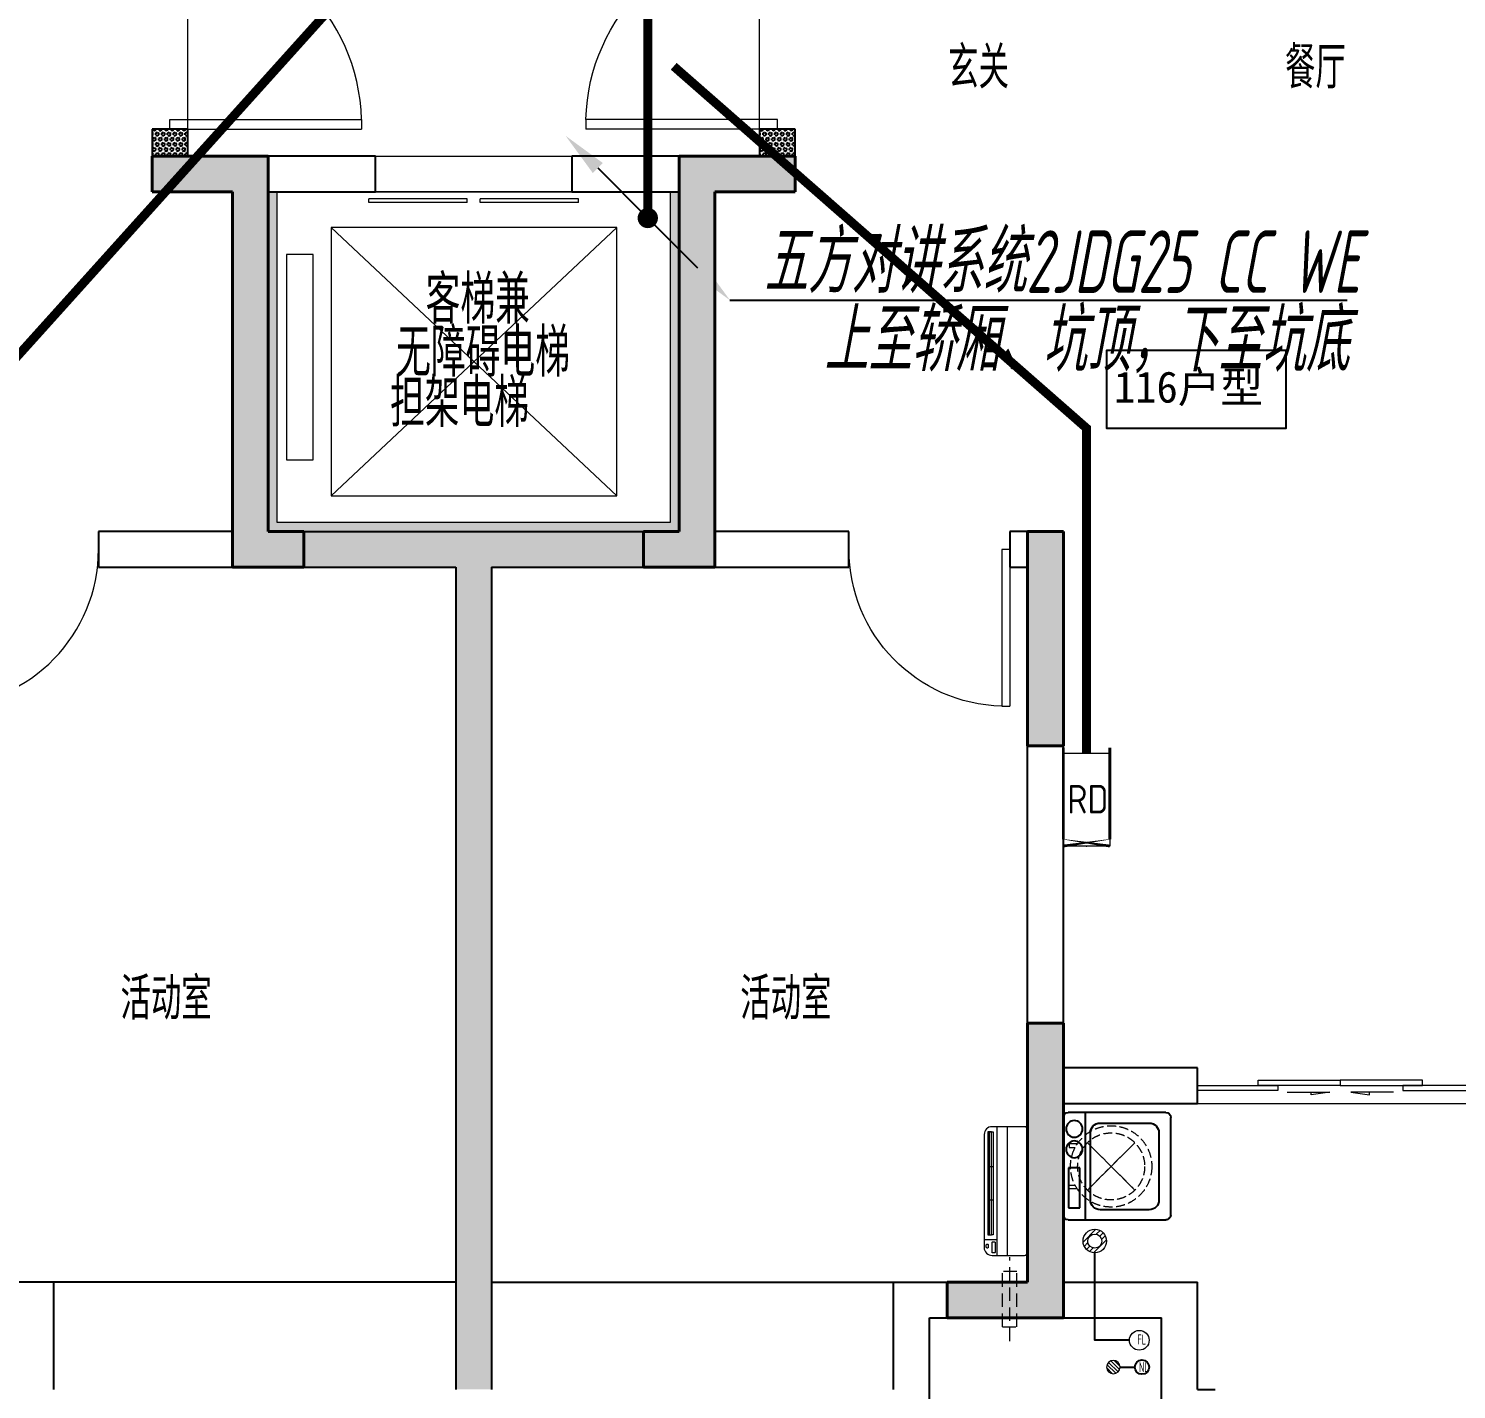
# Model space of a CAD drawing. Extents: x 3753737 to 4713801, y -857380 to 24339.
# Drawn here: x 4075922 to 4083913, y -741510 to -733897 of the extents above; entities that cross this region are included whole.
import ezdxf
from ezdxf.enums import TextEntityAlignment as Align

# ---------------------------------------------------------------- set-up
doc = ezdxf.new("R2010")
doc.units = 0
doc.header["$LTSCALE"] = 1000
doc.header["$MEASUREMENT"] = 0
for name, pattern in [('$1$DASH', [0.35, 0.25, -0.1]), ('DASH', [0.35, 0.25, -0.1]), ('HIDDEN', [0.375, 0.25, -0.125])]:
    doc.linetypes.add(name, pattern=pattern)
doc.layers.get('0').update_dxf_attribs({"linetype": 'CONTINUOUS'})
for name, color, linetype in [('!!电气', 1, 'CONTINUOUS'), ('3.5方案汇报，与郭总、侯月琴确定户型_t8$0$2020.03.04 -1安徽标准化洋房户型(UA）_t8_t8$0$看线', 154, 'CONTINUOUS'), ('DIM-照明', 7, 'CONTINUOUS'), ('LVTRY', 252, 'CONTINUOUS'), ('LWIRE', 4, 'CONTINUOUS'), ('VPIPE-凝结', 150, 'CONTINUOUS'), ('WALL', 252, 'CONTINUOUS'), ('WIRE-安防', 4, 'CONTINUOUS'), ('WIRE-综合布线', 5, 'DASH'), ('保温', 6, 'CONTINUOUS')]:
    doc.layers.add(name, color=color, linetype=linetype)
for name, color, linetype, lineweight in [('3.5方案汇报，与郭总、侯月琴确定户型_t8$0$STAIR', 2, 'CONTINUOUS', 18), ('COLUMN', 252, 'CONTINUOUS', 40), ('EQUIP-消防', 3, 'CONTINUOUS', 20), ('EQUIP_地漏', 7, 'CONTINUOUS', 18), ('PUB_HATCH', 8, 'CONTINUOUS', 9), ('PUB_TEXT', 7, 'CONTINUOUS', 20), ('VPIPE-废水', 31, 'TG_F', 18), ('WINDOW', 146, 'CONTINUOUS', 20), ('填充', 251, 'CONTINUOUS', 5), ('平面-空调室内机', 176, 'CONTINUOUS', 9), ('平面-空调预留孔', 252, 'CONTINUOUS', 15), ('粉刷', 251, 'CONTINUOUS', 9)]:
    doc.layers.add(name, color=color, linetype=linetype, lineweight=lineweight)
doc.styles.add('HZTXT', font='gbeitc.shx', dxfattribs={"width": 0.8, "height": 400, "bigfont": 'hztxt.shx'})
doc.styles.get("Standard").update_dxf_attribs({"font": 'gbenor.shx', "bigfont": 'gbcbig.shx'})
doc.styles.add('TG_LINETYPE', font='SIMPLEX', dxfattribs={"width": 0.8, "height": 3, "bigfont": 'HZTXT'})
doc.styles.add('黑体', font='simhei.ttf')
doc.linetypes.add('TG_F', pattern='A,2,-0.3,["F",TG_LINETYPE,S=0.1,R=0,X=-0.23,Y=-0.15],0', length=2.3)
pattern_1 = [(90, (0, 0), (-16.49778, 1e-15), [9.525, -19.05]), (210, (0, 0), (8.24889, -14.2874966), [9.525, -19.05]), (150, (6e-16, 9.525), (-8.24889, -14.2874966), [9.525, -19.05])]

# ---------------------------------------------------------------- blocks, each defined once
blk = doc.blocks.new('GFDGFSDFGD')
at = {"layer": 'PUB_HATCH'}
for points in [[(456966.6, 370823.7), (456316.6, 370823.7), (456316.6, 370623.7), (456766.6, 370623.7), (456766.6, 368523.7), (457166.6, 368523.7), (457166.6, 368723.7), (456966.6, 368723.7)], [(459266.6, 370823.7), (459266.6, 368723.7), (459066.6, 368723.7), (459066.6, 368523.7), (459466.6, 368523.7), (459466.6, 370623.7), (459916.6, 370623.7), (459916.6, 370823.7)], [(461416.6, 368723.7), (461216.6, 368723.7), (461216.6, 367523.7), (461416.6, 367523.7)], [(460766.6, 364323.7), (461416.6, 364323.7), (461416.6, 365973.7), (461216.6, 365973.7), (461216.6, 364523.7), (460766.6, 364523.7)]]:
    blk.add_hatch(color=256, dxfattribs=at).paths.add_polyline_path(points)
at = {"layer": 'COLUMN', "color": 252}
for p, q in [((456966.6, 370823.7), (456316.6, 370823.7)), ((456316.6, 370823.7), (456316.6, 370623.7)), ((456966.6, 368723.7), (456966.6, 370823.7)), ((459266.6, 370823.7), (459266.6, 368723.7)), ((459916.6, 370823.7), (459266.6, 370823.7)), ((459916.6, 370623.7), (459916.6, 370823.7)), ((456316.6, 370623.7), (456766.6, 370623.7)), ((456766.6, 370623.7), (456766.6, 368523.7)), ((459466.6, 368523.7), (459466.6, 370623.7)), ((459466.6, 370623.7), (459916.6, 370623.7)), ((457166.6, 368723.7), (456966.6, 368723.7)), ((457166.6, 368523.7), (457166.6, 368723.7)), ((459266.6, 368723.7), (459066.6, 368723.7)), ((459066.6, 368723.7), (459066.6, 368523.7)), ((461416.6, 368723.7), (461216.6, 368723.7)), ((461216.6, 368723.7), (461216.6, 367523.7)), ((461416.6, 367523.7), (461416.6, 368723.7)), ((456766.6, 368523.7), (457166.6, 368523.7)), ((459066.6, 368523.7), (459466.6, 368523.7)), ((461216.6, 367523.7), (461416.6, 367523.7)), ((461416.6, 365973.7), (461216.6, 365973.7)), ((461216.6, 365973.7), (461216.6, 364523.7)), ((461416.6, 364323.7), (461416.6, 365973.7)), ((461216.6, 364523.7), (460766.6, 364523.7)), ((460766.6, 364523.7), (460766.6, 364323.7)), ((460766.6, 364323.7), (461416.6, 364323.7))]:
    blk.add_line(p, q, dxfattribs=at)
blk = doc.blocks.new('GDFGDGRD')
at = {"layer": '保温', "linetype": 'Continuous', "ltscale": 10}
h = blk.add_hatch(dxfattribs=at)
h.set_pattern_fill('HEX', color=251, scale=10, angle=90, style=0)
h.set_pattern_definition(pattern_1)
h.paths.add_polyline_path([(431316.6, 370823.7), (431516.6, 370823.7), (431516.7, 370973.7), (431316.7, 370973.7)])
h = blk.add_hatch(dxfattribs=at)
h.set_pattern_fill('HEX', color=251, scale=10, angle=90, style=0)
h.set_pattern_definition(pattern_1)
h.paths.add_polyline_path([(434916.6, 370823.7), (434716.6, 370823.7), (434716.5, 370973.7), (434916.5, 370973.7)])
h = blk.add_hatch(dxfattribs=at)
h.set_pattern_fill('HEX', color=251, scale=10, angle=90, style=0)
h.set_pattern_definition([(90, (-70765.891, -151624.736), (-16.49778, 1e-15), [9.525, -19.05]), (210, (-70765.891, -151624.736), (8.24889, -14.2874966), [9.525, -19.05]), (150, (-70765.891, -151615.211), (-8.24889, -14.2874966), [9.525, -19.05])])
h.paths.add_polyline_path([(434066.6, 368523.7), (434066.6, 368723.7), (432166.6, 368723.7), (432166.6, 368523.7)])
h = blk.add_hatch(dxfattribs=at)
h.set_pattern_fill('HEX', color=251, scale=10, angle=90, style=0)
h.set_pattern_definition([(90, (-70765.891, -152124.736), (-16.49778, 1e-15), [9.525, -19.05]), (210, (-70765.891, -152124.736), (8.24889, -14.2874966), [9.525, -19.05]), (150, (-70765.891, -152115.211), (-8.24889, -14.2874966), [9.525, -19.05])])
h.paths.add_polyline_path([(433016.7, 363923.7), (433216.7, 363923.7), (433216.7, 368523.7), (433016.7, 368523.7)])
blk = doc.blocks.new('dongkong')
at = {"layer": '平面-空调预留孔', "color": 8, "linetype": 'HIDDEN', "ltscale": 0.3}
for p, q in [((-603796, 210899.9), (-603796, 210431.5)), ((-603836, 210821), (-603836, 210510.8)), ((-603836, 210821), (-603756, 210821)), ((-603756, 210821), (-603756, 210510.8))]:
    blk.add_line(p, q, dxfattribs=at)
blk.add_lwpolyline([(-603756, 210510.8), (-603836, 210510.8)], dxfattribs=at)
blk = doc.blocks.new('A$C001338C2')
at = {"color": 8}
for p, q in [((845, 303.6), (55, 303.6)), ((109.1, 214.8), (109.1, 303.6)), ((0, 248.6), (0, 22)), ((900, 22), (900, 248.6)), ((22, 0), (878, 0))]:
    blk.add_line(p, q, dxfattribs=at)
at = {"color": 8, "lineweight": 5}
for p, q in [((900, 214.8), (0, 214.8)), ((864.6, 278.7), (144.5, 278.7)), ((144.5, 278.7), (144.5, 265.8)), ((387, 278.7), (144.5, 278.7)), ((144.5, 278.7), (144.5, 252.9)), ((144.5, 265.8), (864.6, 265.8)), ((144.5, 239.9), (144.5, 252.9)), ((144.5, 252.9), (864.6, 252.9)), ((864.6, 239.9), (144.5, 239.9)), ((387, 239.9), (387, 278.7)), ((622, 239.9), (387, 239.9)), ((864.6, 278.7), (622, 278.7)), ((622, 278.7), (622, 239.9)), ((864.6, 252.9), (864.6, 278.7)), ((864.6, 265.8), (864.6, 239.9)), ((900, 143.2), (0, 143.2))]:
    blk.add_line(p, q, dxfattribs=at)
at = {"color": 8}
for points in [[(89.2, 226.4), (22.2, 226.4, -0.414214), (16.7, 231.9), (16.7, 243.1, -0.414214), (22.2, 248.6), (89.2, 248.6, -0.414214), (94.7, 243.1), (94.7, 231.9, -0.414214)], [(73.1, 275), (56.8, 275, -0.414214), (51.3, 280.5), (51.3, 283.4, -0.414214), (56.8, 288.9), (73.1, 288.9, -0.414214), (78.6, 283.4), (78.6, 280.5, -0.414214)]]:
    blk.add_lwpolyline(points, format="xyb", close=True, dxfattribs=at)
for centre, radius, start, end in [((55, 248.6), 55, 90, 180), ((845, 248.6), 55, 360, 90), ((22, 22), 22, 180, 270), ((878, 22), 22, 270, 360)]:
    blk.add_arc(centre, radius, start, end, dxfattribs=at)
blk = doc.blocks.new('$TwtSys$00000141')
at = {"color": 252}
for p, q in [((-47.1, 3.8), (-5, 45.9)), ((-47.1, 3.8), (-5, 45.9)), ((-43.6, -17.5), (17.5, 43.6)), ((-43.6, -17.5), (17.5, 43.6)), ((-33.2, -33.2), (33.2, 33.2)), ((-33.2, -33.2), (33.2, 33.2)), ((-16.2, -43.5), (43.8, 16.4)), ((-16.2, -43.5), (43.8, 16.4)), ((5.7, -46.1), (46.1, -5.7)), ((5.7, -46.1), (46.1, -5.7))]:
    blk.add_line(p, q, dxfattribs=at)
blk.add_circle((0, 0), 47, dxfattribs=at)
blk.add_circle((0, 0), 47, dxfattribs=at)
blk = doc.blocks.new('RECTANG')
for p, q in [((1, 1), (0, 1)), ((0, 1), (0, 0)), ((1, 0), (1, 1)), ((0, 0), (1, 0))]:
    blk.add_line(p, q)
blk = doc.blocks.new('洗衣机')
at = {"layer": 'LVTRY'}
for p, q in [((3790993.7, 243444.5), (3790993.7, 242899.1)), ((3791567.4, 243472.1), (3791021, 243472.1)), ((3791116.5, 243472.1), (3791116.5, 242871.5)), ((3791594.6, 242899.1), (3791594.6, 243444.5)), ((3791145.1, 242982.5), (3791145.1, 243358)), ((3791199, 243412.7), (3791474.9, 243412.7)), ((3791528.8, 243358), (3791528.8, 242982.5)), ((3791021, 242871.5), (3791567.4, 242871.5)), ((3791474.9, 242927.8), (3791199, 242927.8))]:
    blk.add_line(p, q, dxfattribs=at)
at = {"layer": 'LVTRY', "extrusion": (0, 0, -1)}
for centre, major_axis, start_param, end_param in [((3791021, 243444.5), (0, 27.6), -1.570796, 0), ((3791055.1, 243379.8), (0, 46.9), 3.141593, 9.424778), ((3791567.4, 243444.5), (0, 27.6), 0, 1.570796), ((3791199, 243358), (0, 54.7), 4.712389, 6.283185), ((3791474.9, 243358), (0, 54.7), 0, 1.570796), ((3791055.1, 243265.7), (0, 46.9), 3.141593, 9.424778), ((3791199, 242982.5), (0, 54.7), 3.141593, 4.712389), ((3791474.9, 242982.5), (0, 54.7), 1.570796, 3.141593), ((3791021, 242899.1), (0, 27.6), 3.141593, 4.712389), ((3791567.4, 242899.1), (0, 27.6), 1.570796, 3.141593)]:
    blk.add_ellipse(centre, major_axis=major_axis, ratio=0.986385, start_param=start_param, end_param=end_param, dxfattribs=at)
at = {"layer": 'LVTRY', "xscale": 63.25620569481588, "yscale": 224.5369532744355, "zscale": 64.12934308941763, "rotation": 180}
blk.add_blockref('RECTANG', (3791085.2, 243162.4), dxfattribs=at)
blk = doc.blocks.new('$TwtSys$00000543')
at = {"color": 252}
for p, q in [((-94, -9), (9, 94)), ((-9, -94), (94, 9)), ((12, 55), (42, 84)), ((40, 40), (66, 66)), ((55, 12), (84, 42)), ((-84, -42), (-55, -12)), ((-66, -66), (-40, -40)), ((-42, -84), (-12, -55))]:
    blk.add_line(p, q, dxfattribs=at)
for radius in [94, 56.4]:
    blk.add_circle((0, 0), radius, dxfattribs=at)
blk = doc.blocks.new('dnfhfn')
at = {"color": 252, "linetype": '$1$DASH', "ltscale": 0.2}
for p, q in [((101.9, 462.7, 0), (121.9, 462.7, 0)), ((101.9, 417.2, 0), (101.9, 462.7, 0)), ((121.9, 462.7, 0), (121.9, 429, 0)), ((353.1, 462.7, 0), (333.1, 462.7, 0)), ((333.1, 462.7, 0), (333.1, 429, 0)), ((353.1, 417.2, 0), (353.1, 462.7, 0))]:
    blk.add_line(p, q, dxfattribs=at)
at = {"color": 252, "linetype": '$1$DASH', "ltscale": 0.2, "elevation": 0}
for points in [[(94.9, 360.1), (94.9, 360.1), (360.1, 94.9), (360.1, 94.9)], [(360.1, 360.1), (94.9, 94.9), (94.9, 94.9), (360.1, 360.1)]]:
    blk.add_lwpolyline(points, close=True, dxfattribs=at)
at = {"color": 252, "linetype": '$1$DASH', "ltscale": 0.2}
for radius in [227.5, 187.5]:
    blk.add_circle((227.5, 227.5, 0), radius, dxfattribs=at)
blk = doc.blocks.new('$DorLib2D$00000001')
for p, q in [((0.45, 0.975), (0.5, 0.975)), ((0.45, 0), (0.45, 0.975)), ((0.5, 0), (0.5, 0.975)), ((0.5, 0), (0.45, 0))]:
    blk.add_line(p, q)
at = {"lineweight": 13}
blk.add_arc((0.475, 0), 0.975, 91.46928, 180, dxfattribs=at)
blk = doc.blocks.new('$DorLib2D$00000138')
at = {"color": 0, "linetype": 'Continuous'}
for p, q in [((-0.2875, 0), (-0.2875, 0.1538)), ((-0.2875, 0.1538), (0, 0.1538)), ((0, 0.1538), (0, 0)), ((0.2875, 0.1538), (0, 0.1538)), ((0.2875, 0), (0.2875, 0.1538)), ((-0.5, -0.1399), (-0.5, 0)), ((-0.5, 0), (-0.2188, 0)), ((0, 0), (-0.2875, 0)), ((-0.2188, 0), (-0.2188, -0.1399)), ((0, 0), (0.2875, 0)), ((0.2188, 0), (0.2188, -0.1399)), ((0.5, 0), (0.2188, 0)), ((0.5, 0), (0.5, -0.1946)), ((0.5, -0.1399), (0.5, 0)), ((-0.2188, -0.1399), (-0.5, -0.1399)), ((0.2188, -0.1399), (0.5, -0.1399)), ((-0.1857, -0.186), (-0.037, -0.186)), ((-0.037, -0.186), (-0.1019, -0.2583)), ((-0.1019, -0.2583), (-0.1019, -0.186)), ((0.1857, -0.186), (0.037, -0.186)), ((0.037, -0.186), (0.1019, -0.2583)), ((0.1019, -0.2583), (0.1019, -0.186))]:
    blk.add_line(p, q, dxfattribs=at)
blk = doc.blocks.new('$DORLIB2D$00000127')
at = {"color": 0}
for points in [[(-0.5333, 0.7949), (-0.5333, 0.6904)], [(-0.0333, 0.7949), (-0.5333, 0.7949)], [(-0.0333, 0.7949), (-0.0333, 0.6904)], [(0.5333, 0.7949), (0.0333, 0.7949)], [(0.0333, 0.7949), (0.0333, 0.6904)], [(0.5333, 0.7949), (0.5333, 0.6904)], [(-0.0333, 0.6904), (-0.5333, 0.6904)], [(0.5333, 0.6904), (0.0333, 0.6904)], [(0.5, 0.5), (-0.5, 0.5)]]:
    blk.add_lwpolyline(points, dxfattribs=at)
blk = doc.blocks.new('A$C5F341E43')
at = {"layer": '填充'}
h = blk.add_hatch(dxfattribs=at)
h.set_pattern_fill('隔热材料02', color=252, scale=100, style=0)
h.set_pattern_definition([(0, (-1161708.397, -603838.63), (0, 50), []), (0, (-1161708.397, -603821.964), (0, 50), []), (270, (-1161664.656, -603813.333), (50, -9e-15), [5.01775, -44.98225]), (270, (-1161702.115, -603813.333), (50, -9e-15), [5.01775, -44.98225]), (90, (-1161676.603, -603847.26), (-50, 3e-15), [5.01775, -44.98225]), (90, (-1161690.17, -603847.26), (-50, 3e-15), [5.01775, -44.98225]), (180, (-1161658.373, -603855.3), (-6e-15, -50), [50.02425, 0.02425]), (135, (-1161672.33, -603852.79), (3e-15, 49.99987405), [4.268, -66.44275]), (116.56505, (-1161625.348, -603849.77), (0.00011283, 49.99993342), [2.805, -108.9985]), (116.56505, (-1161675.348, -603849.77), (0.00011283, 49.99993342), [2.805, -108.9985]), (153.43495, (-1161617.313, -603855.298), (-0.0001128, 49.9999334), [5.61, -106.1935]), (153.43495, (-1161667.313, -603855.298), (-0.0001128, 49.9999334), [5.61, -106.1935]), (63.43495, (-1161626.603, -603842.244), (-0.00011283, 49.99993342), [26.714, -85.0895]), (63.43495, (-1161676.603, -603842.244), (-0.00011283, 49.99993342), [26.714, -85.0895]), (116.56505, (-1161614.656, -603813.333), (0.00011283, 49.99993342), [2.805, -108.9985]), (116.56505, (-1161664.656, -603813.333), (0.00011283, 49.99993342), [2.805, -108.9985]), (135, (-1161665.91, -603810.824), (3e-15, 49.99987405), [4.268, -66.44275]), (153.43495, (-1161618.93, -603807.806), (-0.0001128, 49.9999334), [5.61, -106.1935]), (153.43495, (-1161668.93, -603807.806), (-0.0001128, 49.9999334), [5.61, -106.1935]), (45, (-1161700.86, -603810.824), (0, 49.99987405), [4.268, -66.44275]), (63.43495, (-1161652.115, -603813.333), (-0.00011283, 49.99993342), [2.805, -108.9985]), (63.43495, (-1161702.115, -603813.333), (-0.00011283, 49.99993342), [2.805, -108.9985]), (26.56505, (-1161647.842, -603807.806), (0.0001128, 49.9999334), [5.61, -106.1935]), (26.56505, (-1161697.842, -603807.806), (0.0001128, 49.9999334), [5.61, -106.1935]), (116.56505, (-1161640.168, -603842.244), (0.00011283, 49.99993342), [26.714, -85.0895]), (116.56505, (-1161690.168, -603842.244), (0.00011283, 49.99993342), [26.714, -85.0895]), (45, (-1161694.44, -603852.79), (0, 49.99987405), [4.268, -66.44275]), (63.43495, (-1161641.422, -603849.77), (-0.00011283, 49.99993342), [2.805, -108.9985]), (63.43495, (-1161691.422, -603849.77), (-0.00011283, 49.99993342), [2.805, -108.9985]), (26.56505, (-1161649.46, -603855.298), (0.0001128, 49.9999334), [5.61, -106.1935]), (26.56505, (-1161699.46, -603855.298), (0.0001128, 49.9999334), [5.61, -106.1935])])
h.paths.add_polyline_path([(36400, 6800), (36350, 6800), (36350, 4900), (38650, 4900), (38650, 6800), (38600, 6800), (38600, 4950), (36400, 4950)])
at = {"color": 252}
blk.add_lwpolyline([(42047.1, 5913.1), (41041.1, 5913.1), (41041.1, 5477.1), (42047.1, 5477.1)], close=True, dxfattribs=at)
at = {"layer": '3.5方案汇报，与郭总、侯月琴确定户型_t8$0$2020.03.04 -1安徽标准化洋房户型(UA）_t8_t8$0$看线', "color": 252, "ltscale": 10}
for p, q in [((37400, 700), (35150, 700)), ((37600, 700), (39850, 700))]:
    blk.add_line(p, q, dxfattribs=at)
at = {"layer": '3.5方案汇报，与郭总、侯月琴确定户型_t8$0$STAIR', "color": 252}
for p, q in [((36701.9, 6600), (38301.9, 5100)), ((38301.9, 6600), (36701.9, 5100))]:
    blk.add_line(p, q, dxfattribs=at)
for points in [[(38301.9, 5100), (38301.9, 6600), (36701.9, 6600), (36701.9, 5100)], [(36601.9, 5300), (36601.9, 6450), (36451.9, 6450), (36451.9, 5300)]]:
    blk.add_lwpolyline(points, close=True, dxfattribs=at)
at = {"layer": 'VPIPE-凝结', "color": 252, "ltscale": 0.1}
for points in [[(41170, 375), (40975.9, 375), (40975.9, 864.2)], [(41117.6, 225), (41200, 225)]]:
    blk.add_lwpolyline(points, dxfattribs=at)
at = {"layer": 'VPIPE-凝结', "color": 252}
blk.add_circle((41240, 225), 40, dxfattribs=at)
at = {"layer": 'VPIPE-废水', "color": 252}
blk.add_circle((41225, 375), 55, dxfattribs=at)
at = {"layer": 'WALL', "color": 252}
for p, q in [((35900, 7150), (35700, 7150)), ((35700, 7150), (35700, 6800)), ((35900, 7000), (35900, 7150)), ((39300, 7150), (39100, 7150)), ((39100, 7150), (39100, 7000)), ((39300, 6800), (39300, 7150)), ((35900, 7000), (36250, 7000)), ((36950, 7000), (36250, 7000)), ((36950, 6800), (36950, 7000)), ((38750, 7000), (38050, 7000)), ((38050, 7000), (38050, 6800)), ((38750, 7000), (39100, 7000)), ((35700, 6800), (36150, 6800)), ((36150, 4900), (36150, 6800)), ((36350, 4900), (36350, 6800)), ((36350, 6800), (36950, 6800)), ((38050, 6800), (38650, 6800)), ((38650, 6800), (38650, 4900)), ((38850, 6800), (38850, 4900)), ((38850, 6800), (39300, 6800)), ((36150, 4900), (35400, 4900)), ((35400, 4900), (35400, 4700)), ((36350, 4900), (37500, 4900)), ((37500, 4900), (38650, 4900)), ((39600, 4900), (38850, 4900)), ((39600, 4700), (39600, 4900)), ((40800, 4900), (40500, 4900)), ((40500, 4900), (40500, 4700)), ((40800, 1900), (40800, 4900)), ((35400, 4700), (36250, 4700)), ((36250, 4700), (37400, 4700)), ((37400, 4700), (37400, 100)), ((37600, 4700), (37600, 100)), ((37600, 4700), (38750, 4700)), ((38750, 4700), (39600, 4700)), ((40500, 4700), (40600, 4700)), ((40600, 1800), (40600, 4700)), ((41550.1, 1900), (40800, 1900)), ((41550.1, 1700), (41550.1, 1900)), ((40600, 700), (40600, 1800)), ((40800, 1700), (41550.1, 1700)), ((40800, 700), (40800, 1700)), ((35150, 700), (34400, 700)), ((35150, 100), (35150, 700)), ((39850, 700), (40600, 700)), ((39850, 100), (39850, 700)), ((40800, 700), (41550, 700)), ((41550, 100), (41550, 700)), ((40050, 500), (40700, 500)), ((40050, -100), (40050, 500)), ((40700, 500), (41350, 500)), ((41350, 0), (41350, 500)), ((41550, 100), (41650, 100))]:
    blk.add_line(p, q, dxfattribs=at)
at = {"layer": 'WINDOW', "color": 252}
for p, q in [((35900, 7150), (35900, 8250)), ((39100, 7150), (39100, 8250)), ((36950, 7000), (38050, 7000)), ((36950, 6800), (38050, 6800)), ((41550.1, 1700), (43150.1, 1700))]:
    blk.add_line(p, q, dxfattribs=at)
at = {"layer": '填充', "color": 252}
blk.add_lwpolyline([(36400, 6800), (36350, 6800), (36350, 4900), (38650, 4900), (38650, 6800), (38600, 6800), (38600, 4950), (36400, 4950)], close=True, dxfattribs=at)
at = {"color": 252}
blk.add_blockref('GFDGFSDFGD', (-420616.6, -363823.7), dxfattribs=at)
at = {"color": 252, "xscale": -1}
blk.add_blockref('GDFGDGRD', (470616.6, -363823.7), dxfattribs=at)
at = {"layer": 'EQUIP_地漏', "color": 252, "xscale": 0.7000000000000001, "yscale": 0.7000000000000001, "zscale": 0.7000000000000001}
blk.add_blockref('$TwtSys$00000543', (40975.9, 930), dxfattribs=at)
at = {"layer": 'EQUIP_地漏', "color": 252, "xscale": 0.8, "yscale": -0.8, "zscale": 0.8, "rotation": 179.999999999993}
blk.add_blockref('$TwtSys$00000141', (41080, 225), dxfattribs=at)
at = {"layer": 'WINDOW', "color": 252}
for name, p, xscale, yscale, zscale, rotation in [('$DorLib2D$00000001', (35800, 7700), -1100, -1100, -1100, 90.00000000947153), ('$DorLib2D$00000001', (39200, 7700), -1100, 1100, -1100, 89.99999999052845), ('$DorLib2D$00000001', (34950, 4800), 900, 900, 900, 179.9999999988986), ('$DorLib2D$00000001', (40050, 4800), 900, -900, 900, 1.101422729913818e-09), ('$DorLib2D$00000138', (42350.1, 1800), 1600, 200, 1600, 1.05571687412389e-09)]:
    blk.add_blockref(name, p, dxfattribs=dict(at, xscale=xscale, yscale=yscale, zscale=zscale, rotation=rotation))
at = {"layer": 'WINDOW', "color": 252, "xscale": 1100, "yscale": -200, "zscale": 1100}
blk.add_blockref('$DORLIB2D$00000127', (37500, 6900), dxfattribs=at)
at = {"layer": '平面-空调室内机', "color": 252, "ltscale": 0.3, "xscale": -1, "rotation": 180}
blk.add_blockref('dongkong', (644295.9, 211270.8), dxfattribs=at)
at = {"layer": '平面-空调预留孔', "color": 252, "xscale": 0.800000000046565, "yscale": 0.800000000046565, "zscale": 0.800000000046565, "rotation": 90.00000023343011}
blk.add_blockref('A$C001338C2', (40599.8, 850), dxfattribs=at)
at = {"layer": '平面-空调预留孔', "color": 252, "rotation": 89.99999999999304}
blk.add_blockref('dnfhfn', (41295.1, 1120.3, 0), dxfattribs=at)
at = {"layer": '粉刷', "color": 252}
blk.add_blockref('洗衣机', (-3750193.7, -241822.4), dxfattribs=at)
at = {"color": 252, "style": '黑体'}
blk.add_text('116户型', height=175, dxfattribs=at).set_placement((41083.3, 5620.9))
at = {"layer": 'PUB_TEXT', "color": 252}
for s, height, p in [('玄关', 236.31, (40155.3, 7377.8)), ('餐厅', 236.31, (42040.7, 7377.8)), ('客梯兼', 270.07, (37230.9, 6062.1)), ('无障碍电梯', 270.07, (37066.3, 5766.3)), ('担架电梯', 270.07, (37031.9, 5484.8)), ('活动室', 236.31, (35523.2, 2168.3)), ('活动室', 236.31, (38992, 2168.3))]:
    blk.add_text(s, height=height, dxfattribs=at).set_placement(p)
at = {"layer": 'PUB_TEXT', "color": 252, "width": 0.6}
for s, p in [('FL', (41214, 351.2)), ('NL', (41223.2, 197))]:
    blk.add_text(s, height=56, dxfattribs=at).set_placement(p)
blk = doc.blocks.new('$equip$00002771')
for p, q in [((-0.65, 0.65), (-0.65, 0)), ((0.65, 0.65), (-0.65, 0.65)), ((0.65, 0), (0.65, 0.65)), ((-0.65, 0), (0.65, 0))]:
    blk.add_line(p, q)
at = {"const_width": 0.04}
blk.add_lwpolyline([(-0.65, 0.65), (-0.65, 0), (0.65, 0), (0.65, 0.65), (-0.65, 0.65), (-0.65, 0)], dxfattribs=at)
for p in [(0, 0.65), (-0.65, 0.325), (0.65, 0.325), (0, 0)]:
    blk.add_point(p)
at = {"color": 7}
blk.add_attdef('$TEXT$', text='', height=0.4, dxfattribs=at).set_placement((0.006, 0.343), align=Align.MIDDLE_CENTER)
at = {"color": 7, "flags": 1}
for tag, height, p in [('B', 0.4, (0.905, 0.246)), ('A', 0.00002, (0, 0))]:
    blk.add_attdef(tag, text='', height=height, dxfattribs=at).set_placement(p, align=Align.MIDDLE_CENTER)
blk = doc.blocks.new('$TelecSys$00000080')
for p, q in [((-0.7, -0.7), (0, 0)), ((0.104, 0.104), (0.104, 0.104)), ((-0.104, -0.104), (-0.104, -0.104))]:
    blk.add_line(p, q)
at = {"const_width": 0.142}
blk.add_lwpolyline([(0.071, 0, 1), (-0.071, 0, 1)], format="xyb", close=True, dxfattribs=at)
blk.add_solid([(-0.63, -0.77), (-0.77, -0.63), (-1.15, -1.15)])
at = {"width": 0.8, "flags": 9}
blk.add_attdef('A', (0, 0), '', height=0.00002, rotation=180, dxfattribs=at)
blk = doc.blocks.new('$TelecSys$00000079')
for p, q in [((0.7, 0.7), (0, 0)), ((0.104, 0.104), (0.104, 0.104)), ((-0.104, -0.104), (-0.104, -0.104))]:
    blk.add_line(p, q)
at = {"const_width": 0.142}
blk.add_lwpolyline([(-0.071, 0, 1), (0.071, 0, 1)], format="xyb", close=True, dxfattribs=at)
blk.add_solid([(0.63, 0.77), (0.77, 0.63), (1.15, 1.15)])
at = {"width": 0.8, "flags": 9}
blk.add_attdef('A', (0, 0), '', height=0.00002, dxfattribs=at)

msp = doc.modelspace()

# ---------------------------------------------------------------- linework, layer by layer
at = {"layer": '!!电气'}
msp.add_line((4079847.7, -735416.5), (4083301.3, -735416.5), dxfattribs=at)
at = {"layer": 'WIRE-安防', "color": 6, "const_width": 50}
msp.add_lwpolyline([(4079387.7, -733398.7), (4079387.7, -734956.5)], dxfattribs=at)
at = {"layer": 'WIRE-综合布线', "color": 4, "const_width": 50}
for points in [[(4074983.4, -737950.2), (4074983.4, -736702.8), (4077769.1, -733609), (4078964, -733609)], [(4079532.7, -734107.5), (4081843.4, -736132.5), (4081843.4, -737950.2)]]:
    msp.add_lwpolyline(points, dxfattribs=at)

# ---------------------------------------------------------------- block references
at = {"layer": '!!电气'}
msp.add_blockref('A$C5F341E43', (4040913.4, -741610.2), dxfattribs=at)
at = {"layer": 'EQUIP-消防', "color": 6}
ref = msp.add_blockref('$equip$00002771', (4081713.4, -738210.2), dxfattribs=dict(at, xscale=-400, yscale=400, zscale=400, rotation=269.9999999997599))
ref.add_attrib('$TEXT$', 'RD', dxfattribs={"layer": '0', "color": 7, "height": 160}).set_placement((4081850.6, -738207.7), align=Align.MIDDLE_CENTER)
at = {"layer": 'LWIRE', "xscale": -400, "yscale": 400, "zscale": 400}
for name in ['$TelecSys$00000079', '$TelecSys$00000080']:
    msp.add_blockref(name, (4079387.7, -734956.5), dxfattribs=at)

# ---------------------------------------------------------------- texts
at = {"layer": 'DIM-照明', "color": 7, "style": 'HZTXT', "width": 0.7}
for s, p in [('五方对讲系统2JDG25 CC WE', (4080035.2, -735375.6)), ('上至轿厢、坑顶，下至坑底', (4080372.3, -735814.2))]:
    msp.add_text(s, height=350, dxfattribs=at).set_placement(p)

doc.saveas('drawing.dxf')
